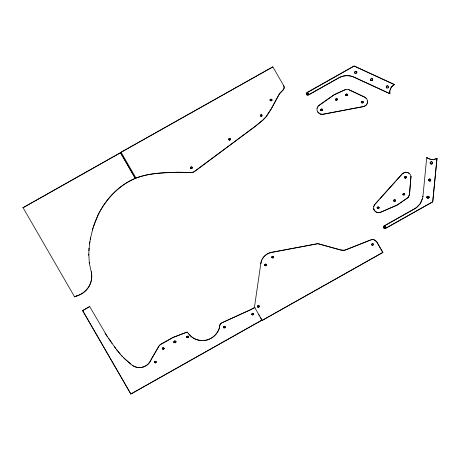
<?xml version="1.0" encoding="UTF-8"?>
<svg xmlns="http://www.w3.org/2000/svg" width="460" height="460" viewBox="0 0 460 460"><rect width="100%" height="100%" fill="white"/><g stroke="black" fill="none" stroke-linecap="round" stroke-linejoin="round"><path stroke-width="0.69" d="M88.786 255.237L88.791 254.098L89.355 263.425L89.211 262.263M367.574 102.241L367.586 100.993L367.603 102.373L366.654 104.679L365.775 105.587L363.59 106.616L322.903 114.35C317.613 115.121 314.766 108.387 319.027 105.323L334.615 94.426L344.983 89.757L347.058 89.326L349.117 89.78L364.843 97.152L366.678 98.681L367.615 101.125M88.814 254.23L89.062 248.469L88.906 250.711M390.08 89.729L391.259 87.302L394.231 84.439L354.148 65.97L306.987 92.5L306.303 93.949L306.337 93.328M307.09 94.254C306.297 93.271 308.177 92.334 308.413 93.581M306.958 93.892L307.286 93.225L308.252 93.225M308.43 93.633L308.102 94.3L307.28 94.432M354.683 72.525C354.355 71.196 356.529 70.708 356.799 72.07M356.207 73.255L356.834 72.208M370.507 79.827L370.518 79.655M372.686 79.505L372.64 80.086M386.25 87.135C386.216 84.025 390.31 87.124 387.929 87.952M388.614 86.796C389.051 88.36 386.095 87.946 386.9 87.963M389.827 93.725L389.758 90.913L389.827 93.725L353.976 77.205C349.238 75.02 343.516 75.273 338.974 77.826L308.401 95.03L307.102 95.082L306.354 94.168M89.09 248.601L89.855 241.851L89.539 244.036M374.187 210.07C375.417 212.244 378.287 213.193 380.575 212.209L397.262 204.941L408.141 197.438L409.457 194.574L410.987 176.329L409.486 194.706L408.169 197.57L397.291 205.074L380.604 212.342L378.258 212.733L375.906 211.968L374.216 210.203L373.721 208.932L374.216 210.203M422.93 196.42L426.73 157.446C429.519 159.977 434.01 159.89 437 158.47L432.722 201.9L385.56 228.43C383.824 229.241 382.559 226.832 384.146 225.906L416.357 207.65L420.348 203.464L422.596 198.179L420.377 203.596L417.714 206.534M432.722 201.9L436.971 158.338M411.016 176.462C410.837 172.902 405.156 170.464 402.23 173.811L374.773 204.412L373.687 206.5L373.75 209.064M154.491 362.141C154.353 360.306 156.831 361.669 156.193 362.152M163.783 347.99C162.754 346.535 161.65 349.249 162.765 349.238M164.007 348.461L163.352 349.289L162.512 349.071M164.007 348.818C163.909 347.018 164.249 349.652 163.427 349.261M191.578 168.498L192.038 168.4L192.274 167.658M173.96 342.223C173.408 340.854 175.772 340.233 175.944 341.699L175.818 341.326M173.926 341.958L174.696 340.986L175.846 341.458M175.91 342.091C174.57 343.367 176.145 342.786 175.915 341.567M186.869 337.053C186.645 335.783 188.772 335.788 188.617 337.059M188.008 337.721L188.583 337.278L188.427 336.433M228.879 139.662L228.81 139.035M201.693 340.607C196.334 340.486 191.314 337.669 188.255 333.327C192.406 339.141 200.002 341.711 206.879 339.974C213.727 338.083 219.42 331.971 219.874 324.754C220.449 323.794 221.323 322.954 222.398 322.592L250.217 309.896L254.115 307.705L254.92 308.045M202.998 340.607C210.502 340.446 217.356 335.081 219.472 327.899C219.426 326.111 219.88 324.248 221.277 323.213M223.393 327.434C222.927 326.404 224.67 325.686 225.003 326.784M223.364 327.209C223.359 326.071 225.279 326.088 225.095 327.353M225.026 327.566L225.089 327.077M270.135 100.096C269.899 98.957 271.814 98.716 271.9 99.872M271.9 99.969L271.475 100.861L270.365 100.59M271.894 100.326L271.871 99.739M251.815 314.255L252.051 313.519L252.672 313.266L253.425 313.697L253.305 314.864L253.506 314.347M253.535 314.479L253.54 314.128M257.485 306.515C257.255 305.4 259.13 305.164 259.21 306.297L259.112 305.992M264.77 265.248C264.305 264.224 266.047 263.499 266.38 264.598M264.741 265.029L264.764 264.632M257.485 306.607C257.64 307.895 259.635 307.332 259.181 306.164M271.912 257.174L271.917 256.818L271.929 257.312M273.648 257.042C273.711 258.273 271.894 257.83 271.94 257.393C272.228 258.555 274.097 257.922 273.619 256.818M322.569 109.67C322.431 108.364 320.327 108.916 320.833 110.124M320.804 109.9L321.477 109.049L322.483 109.463M321.247 110.659C320.643 110.314 322.828 111.015 322.569 109.767M321.218 110.526L322.144 110.664L322.541 109.537M335.512 99.527L336.156 98.543L337.186 99.09M335.512 99.619C335.599 100.774 337.508 100.539 337.278 99.394M345.736 94.915L346.38 93.938L347.346 94.294M347.501 94.789L346.828 95.634L346.15 95.548L345.707 94.783L345.765 95.145M345.736 95.013C345.874 96.324 347.978 95.772 347.472 94.559M361.278 102.206L361.353 101.695M363.015 102.304L362.808 102.827L363.049 102.074M371.645 244.433C371.07 244.427 373.388 242.713 373.393 244.346M377.148 207.702C376.7 208.156 378.252 205.689 378.856 207.397M378.936 208.064L378.942 207.702M393.714 200.629L393.748 200.203M393.72 200.721C393.881 202.032 395.933 201.486 395.456 200.272M404.495 177.387C404.271 176.088 406.444 176.094 406.289 177.387L406.232 177.031M404.622 193.855L403.587 193.309L402.937 194.321M405.519 178.112L406.019 178.008L406.26 177.255M404.708 194.16L404.282 195.057L403.202 194.913M254.788 307.619L262.142 320.419L382.875 252.5L376.849 242C375.636 239.913 372.807 238.953 370.61 239.988L344.471 250.223L340.699 250.004L317.872 243.599L271.521 252.321A13.173 12.909 -11.7 0 0 260.797 263.626L254.581 306.383L254.811 307.751L254.731 307.464M89.884 241.983L90.62 237.515L90.218 239.677M422.625 198.312L422.901 196.288L422.901 196.598M260.297 115.759C262.24 111.694 262.735 118.611 260.377 115.977M261.964 115L260.981 114.684L260.245 115.397M260.354 115.845L261.361 116.294L262.096 115.581M90.649 237.647L93.001 227.97L92.397 230.069M394.231 84.439L391.23 87.17L389.781 91.172M383.462 227.113L384.175 226.038L414.747 208.834L417.289 207.04M384.134 226.849C384.572 229.758 383.772 224.802 385.549 226.924M385.083 227.792L385.578 226.975M430.192 162.898C430.071 161.592 432.124 161.236 432.48 162.506M428.783 180.768L428.662 180.487C432.578 183.206 429.761 175.726 428.605 180.349M430.433 163.628C431.67 165.209 433.09 162.42 432.377 162.351M430.784 179.975C430.623 178.756 428.668 178.848 428.593 180.067L428.593 179.826M432.015 163.84L432.544 162.667M426.926 197.507L427.087 196.575L427.8 196.132L428.996 196.868M430.37 180.861L430.675 179.572M426.92 197.231L427.006 196.725M426.983 197.645L428.156 198.248L429.065 197.282M426.903 197.374C427.064 199.232 430.002 198.133 428.881 196.598M93.029 228.102L95.122 221.743L98.227 214.619L93.323 226.924M307.93 94.392L308.447 93.961M354.7 72.249L355.407 71.426L356.356 71.421M356.816 72.49C356.747 74.094 353.964 72.686 355.275 73.272M370.524 79.545L371.214 78.579L372.416 78.896M370.541 79.971L371.105 80.58L371.95 80.621L372.577 80.057L372.571 79.132M371.95 80.621L372.606 80.189L372.623 79.229M386.544 87.797L386.233 86.813L386.768 86.066L387.665 85.87L388.579 86.629M379.063 199.801L374.802 204.545L373.687 206.5M192.274 167.566C192.125 166.313 190.083 166.796 190.566 168.015M228.838 139.167L229.442 138.425L230.282 138.667A0.891 0.874 -11.7 0 1 230.374 139.725L229.649 140.122L229.034 139.869M122.354 356.517L121.434 355.436L125.741 359.772L132.647 365.631A12.276 12.029 -11.7 0 0 150.845 360.249L158.849 346.018L160.689 344.229L173.684 337.111L186.472 332.206L187.306 332.103L188.278 333.46M151.058 359.559L159.677 345.138L172.506 337.732L187.306 332.103M156.158 361.715C156.854 361.859 154.37 361.008 154.554 361.646M154.778 362.664L155.589 362.969L156.187 362.233M271.814 99.659L271.038 99.222L270.169 99.67M186.898 336.835L187.749 336.197L188.588 336.835M186.869 336.703L187.479 337.755L188.56 337.145M223.681 327.865L224.641 327.825L225.055 327.301M223.525 327.704L224.67 327.957L225.061 326.859M264.776 264.805L265.397 264.195L266.214 264.287M335.599 99.831L336.369 100.274L337.243 99.624M264.966 265.5L265.811 265.725L266.432 265.121M271.946 256.95L272.774 256.174L273.648 256.95M345.77 94.691L346.409 94.07L347.191 94.122M251.85 314.036L252.701 313.398L253.454 313.829M258.98 305.808C259.4 305.825 257.37 305.618 257.508 306.124M257.571 306.814L258.325 307.245L259.175 306.607M362.957 101.763C362.618 100.648 360.835 101.384 361.307 102.43M361.313 101.976L361.951 101.355L362.819 101.585M377.211 207.604L377.85 206.983L378.712 207.213M378.425 208.489L378.913 208.127M371.703 244.346L372.33 243.737L373.175 243.961M372.514 245.295C371.111 244.996 372.985 245.692 373.365 244.657M395.508 200.629L395.226 199.876L394.594 199.617L393.812 200.054L393.835 201.066L393.697 200.428M393.748 200.399L394.622 199.749L395.393 200.192M405.317 178.261L404.61 177.824L404.765 176.767L405.634 176.536L406.26 177.163M393.944 201.118L394.806 201.348L395.45 200.922M404.581 177.692L405.358 178.135L406.226 177.485M404.455 193.539L403.397 193.528L402.943 194.292L402.948 193.93M403.132 194.73L403.805 195.04L404.679 194.586M135.999 178.112C149.195 172.764 164.237 172.672 178.457 172.184L191.343 172.546L193.838 171.89L255.467 126.103L262.74 120.146L266.173 116.621L271.199 108.888L279.456 93.679L282.601 90.39A3.841 3.766 -11.7 0 0 283.636 85.514L283.665 85.646A3.841 3.766 -11.7 0 1 282.63 90.522L279.484 93.811L271.227 109.02L266.202 116.754L262.763 120.278L255.49 126.235L193.867 172.023L191.371 172.678L178.486 172.316C164.208 172.747 149.523 173.006 135.999 178.112L121.084 152.243L272.849 66.867L283.665 85.646M191.124 168.481C190.083 168.412 192.228 168.584 192.268 168.015M98.25 214.751L99.245 212.618L98.727 213.618M99.274 212.75C106.984 197.76 119.571 184.793 135.349 178.388L120.503 152.72L23.029 207.707L120.503 152.72M385.445 226.763L384.387 226.671L384.18 227.545M384.577 227.792L385.543 227.355M432.084 162.035L431.187 161.839L430.238 162.466M426.983 196.955L427.823 196.265L428.639 196.443M135.349 178.388C120.181 184.621 107.531 197.639 99.78 211.617M317.67 111.97L320.505 114.08L322.874 114.218L363.561 106.484L365.746 105.455L367.275 103.58M349.094 68.96L306.412 93.115M372.301 78.769L370.582 79.143M270.998 100.849L271.802 100.539M163.576 347.72C162.621 347.024 161.983 349.939 162.294 348.237M273.447 256.496L272.061 256.542M266.202 265.5L266.466 264.897L266.443 265.288M377.562 208.552L378.844 208.276M372.698 245.272L373.347 244.697M380.012 198.743L395.157 181.861M396.106 180.803L402.258 173.943L405.484 172.195M345.949 89.441L333.891 94.99L318.182 106.087M192.056 167.198L191.199 166.957L190.555 167.405M229.241 140.139L230.402 139.857A0.891 0.874 -11.7 0 0 230.31 138.799L228.925 138.799M362.779 102.695L362.141 102.954L361.37 102.511M361.284 102.298L361.721 102.965L362.675 102.925M154.577 362.434L155.33 362.865L156.124 362.572M251.976 314.749L253.276 314.732M251.815 314.347L252.454 315.089L253.155 314.824M428.576 180.216L429.306 181.183L430.278 180.924M394.26 84.571L354.177 66.102L349.686 68.477M306.521 94.49L307.424 95.059L308.372 94.898L338.945 77.694C343.488 75.135 349.215 74.888 353.947 77.073L389.798 93.593M130.841 394.03L261.958 320.12L130.841 394.03L82.599 310.54L89.671 306.561L107.37 336.634L105.012 333.161M82.627 310.672L89.671 306.561M383.657 227.936L384.704 228.482L385.532 228.298L432.693 201.767M250.798 309.718L253.581 308.148M382.846 252.367L262.142 320.419M434.418 159.309L437 158.47M221.766 322.845L250.217 309.896M76.774 295.797L74.583 296.844L78.873 295.234A20.671 20.257 -11.7 0 0 91.287 271.986L91.258 271.854A20.671 20.257 -11.7 0 1 78.844 295.101L76.797 295.929M336.961 98.733L335.512 99.165M264.828 265.322L265.385 265.857L266.012 265.788M346.058 249.837L370.61 239.988M430.83 163.921L431.767 164.105M340.699 250.004L343.419 250.453L345.541 249.998M272.251 252.316L317.9 243.731L340.181 249.849M373.853 239.723L371.277 239.717M174.65 342.798L174.19 342.539L175.179 342.803M431.566 159.459L433.061 159.493M270.221 100.406L270.923 100.838M406.784 172.362L409.078 173.19M306.975 93.949L307.424 94.386M426.73 157.446L427.857 158.361L430.347 159.258M366.678 98.681L364.872 97.284L348.162 89.453M382.875 252.5L376.878 242.132L374.382 239.942M186.978 337.485L187.479 337.755M370.697 80.356L370.478 79.695L371.105 80.58M228.896 139.69L229.183 139.989M123.28 357.472L130.83 364.13M430.267 163.363L430.663 163.835M386.429 87.573L386.67 87.935M120.169 354.016L116.662 349.686L121.463 355.568M320.89 110.204L321.063 110.521M377.269 208.138L377.591 208.46M377.177 207.926L377.367 208.271M371.76 244.864L371.921 245.174M174.03 342.332L174.219 342.671M115.535 348.18L114.402 346.633L116.69 349.818M114.431 346.765L108.543 338.261L112.096 343.396M107.347 336.501L108.571 338.393M258.808 314.761L259.515 315.98M260.573 317.814L261.981 320.252M120.531 152.852L135.372 178.52M82.599 310.54L130.812 393.898M23 207.575L74.583 296.844M386.291 87.302L386.457 87.705M372.491 78.976L372.652 79.362M356.776 71.938L356.862 72.341L356.644 71.685L356.747 71.967M354.717 72.668L354.873 73.048M404.495 177.48L404.61 177.824M404.708 194.068L404.593 193.723L404.725 194.361M402.943 194.384L403.058 194.73M363.043 101.976L362.928 101.631L363.043 102.436M347.386 94.346L347.501 94.691M337.157 98.957L337.301 99.527M378.942 207.609L378.827 207.264L378.959 207.903M320.804 109.992L320.919 110.337M371.674 244.657L371.743 244.829M270.135 100.194L270.25 100.539L270.118 99.895M266.351 264.465L266.466 264.805M264.741 265.115L264.856 265.454L264.718 264.856M192.159 167.227L192.297 167.791M190.653 168.222L190.509 167.658M224.974 326.652L225.089 326.991M223.364 327.301L223.48 327.641M173.932 342.091L174.058 342.464L173.897 341.826M164.007 348.375L163.875 348.105M154.497 362.227L154.715 362.612M91.287 271.986L89.326 263.292M432.452 162.374L432.572 162.8M430.175 163.07L430.296 163.495L430.163 162.765L430.203 163.202M428.973 196.736L429.065 197.524M386.222 87.003L386.314 87.434M354.74 72.801L354.654 72.392L354.792 72.898M308.39 93.449L308.355 93.386M306.274 93.817L306.325 94.035M430.744 180.234L430.732 180.533M428.576 180.107L428.657 180.515M426.891 197.098L427.012 197.777M388.55 86.497L388.642 86.928M388.407 86.227L388.522 86.52M406.197 177.014L406.03 176.767M406.249 177.324L406.255 177.617M395.364 200.06L395.502 200.698M361.278 101.913L361.439 102.701M377.183 207.471L377.177 207.834M347.449 94.495L347.53 94.921M371.68 244.214L371.674 244.565M337.117 98.9L337.249 99.239M337.266 99.325L337.272 99.757M335.627 99.964L335.484 99.394L335.535 99.751M322.414 109.273L322.575 110.061M320.798 109.606L320.959 110.394M317.492 107.117L317.078 108.278M306.981 93.449L306.964 93.771M306.935 93.759L307.033 94.145M306.297 93.455L306.308 93.811M272.849 66.867L121.084 152.243M271.785 99.527L271.866 100.395M273.568 256.686L273.677 257.174M271.521 252.321L271.549 252.454A13.173 12.909 -11.7 0 0 262.614 258.583M272.027 257.606L271.889 257.042M266.236 264.322L266.392 264.638M260.797 263.626L260.826 263.758A13.173 12.909 -11.7 0 1 261.964 259.802M228.827 139.006L228.81 139.357M257.462 306.343L257.6 306.947M253.535 314.036L253.564 314.26M253.374 313.634L253.506 313.967M251.873 314.554L251.787 314.122L251.844 314.479M190.515 167.624L190.641 168.193M223.336 327.077L223.422 327.503M188.588 336.927L188.583 337.278M186.898 337.22L187.03 337.548M154.485 361.859L154.658 362.629M150.845 360.249L150.817 360.117A12.276 12.029 -11.7 0 1 132.618 365.499L132.647 365.631M404.466 177.255L404.524 177.617M404.679 193.936L404.737 194.292M378.913 207.477L378.971 207.834M363.02 101.844L363.072 102.206M270.106 99.964L270.164 100.326M257.456 306.383L257.514 306.74M186.84 336.921L186.892 337.278M154.468 362.008L154.52 362.359M190.791 168.4L190.624 168.09L190.768 168.377M385.606 227.108L385.52 226.791L385.606 227.108M373.422 244.57L373.37 244.214L373.422 244.57M266.489 265.029L266.438 264.673L266.489 265.029"/></g></svg>
